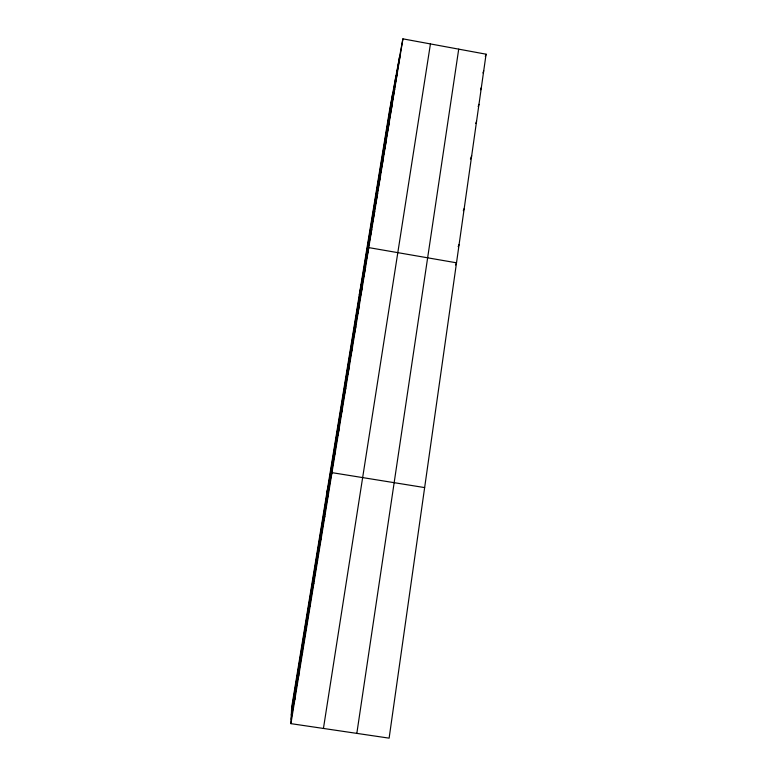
<?xml version="1.0" encoding="UTF-8"?>
<svg xmlns="http://www.w3.org/2000/svg" width="777" height="777" viewBox="0 0 777 777"><rect width="100%" height="100%" fill="white"/><g stroke="black" fill="none" stroke-linecap="round" stroke-linejoin="round"><path stroke-width="1.17" d="M294.842 699.64L294.891 696.25M290.919 723.649L291.657 707.42L389.627 109.848L402.913 38.85L486.081 54.196L389.122 738.15L290.919 723.649L402.913 38.85M356.828 733.381L458.712 49.145M323.436 728.447L430.439 43.93M291.492 711.052L392.657 93.687M291.307 715.093L395.979 75.913M291.113 719.327L399.436 57.449M396.794 73.572L400.204 55.439M394.133 89.821L397.465 72.164M391.453 106.206L394.706 89.034M388.753 122.727L391.929 106.051M386.023 139.394L389.122 123.213M383.275 156.187L386.286 140.52M380.507 173.135L383.43 157.984M377.709 190.219L380.555 175.592M374.883 207.44L377.641 193.356M372.047 224.815L374.718 211.286M369.172 242.337L371.756 229.361M359.314 294.745L368.774 247.61L456.507 262.811L455.516 264.957M363.199 278.894L365.588 267.094M360.072 297.941L362.364 286.771M356.934 317.171L359.12 306.643M353.758 336.577L355.837 326.699M350.553 356.157L352.525 346.94M347.309 375.932L349.184 367.385M344.046 395.882L345.804 388.034M340.753 416.025L342.395 408.877M337.422 436.353L338.957 429.924M334.061 456.876L335.479 451.184M327.078 491.365L331.973 472.649L424.64 487.587M327.253 498.523L328.418 494.327M323.795 519.648L324.844 516.229M485.314 56.449L486.081 54.196M482.964 72.97L483.731 70.775M320.309 540.967L321.222 538.344M480.555 89.773L481.361 87.49M478.166 106.566L478.972 104.351M475.767 123.504L476.563 121.358M470.425 159.042L471.678 155.808M463.315 210.684L464.19 208.605M316.783 562.509L317.57 560.693M458.168 246.649L459.09 244.58M313.218 584.255L313.879 583.265M309.625 606.206L310.149 606.06M306.002 628.389L306.381 629.098M302.331 650.786L302.574 652.369M298.63 673.406L298.727 675.883"/></g></svg>
